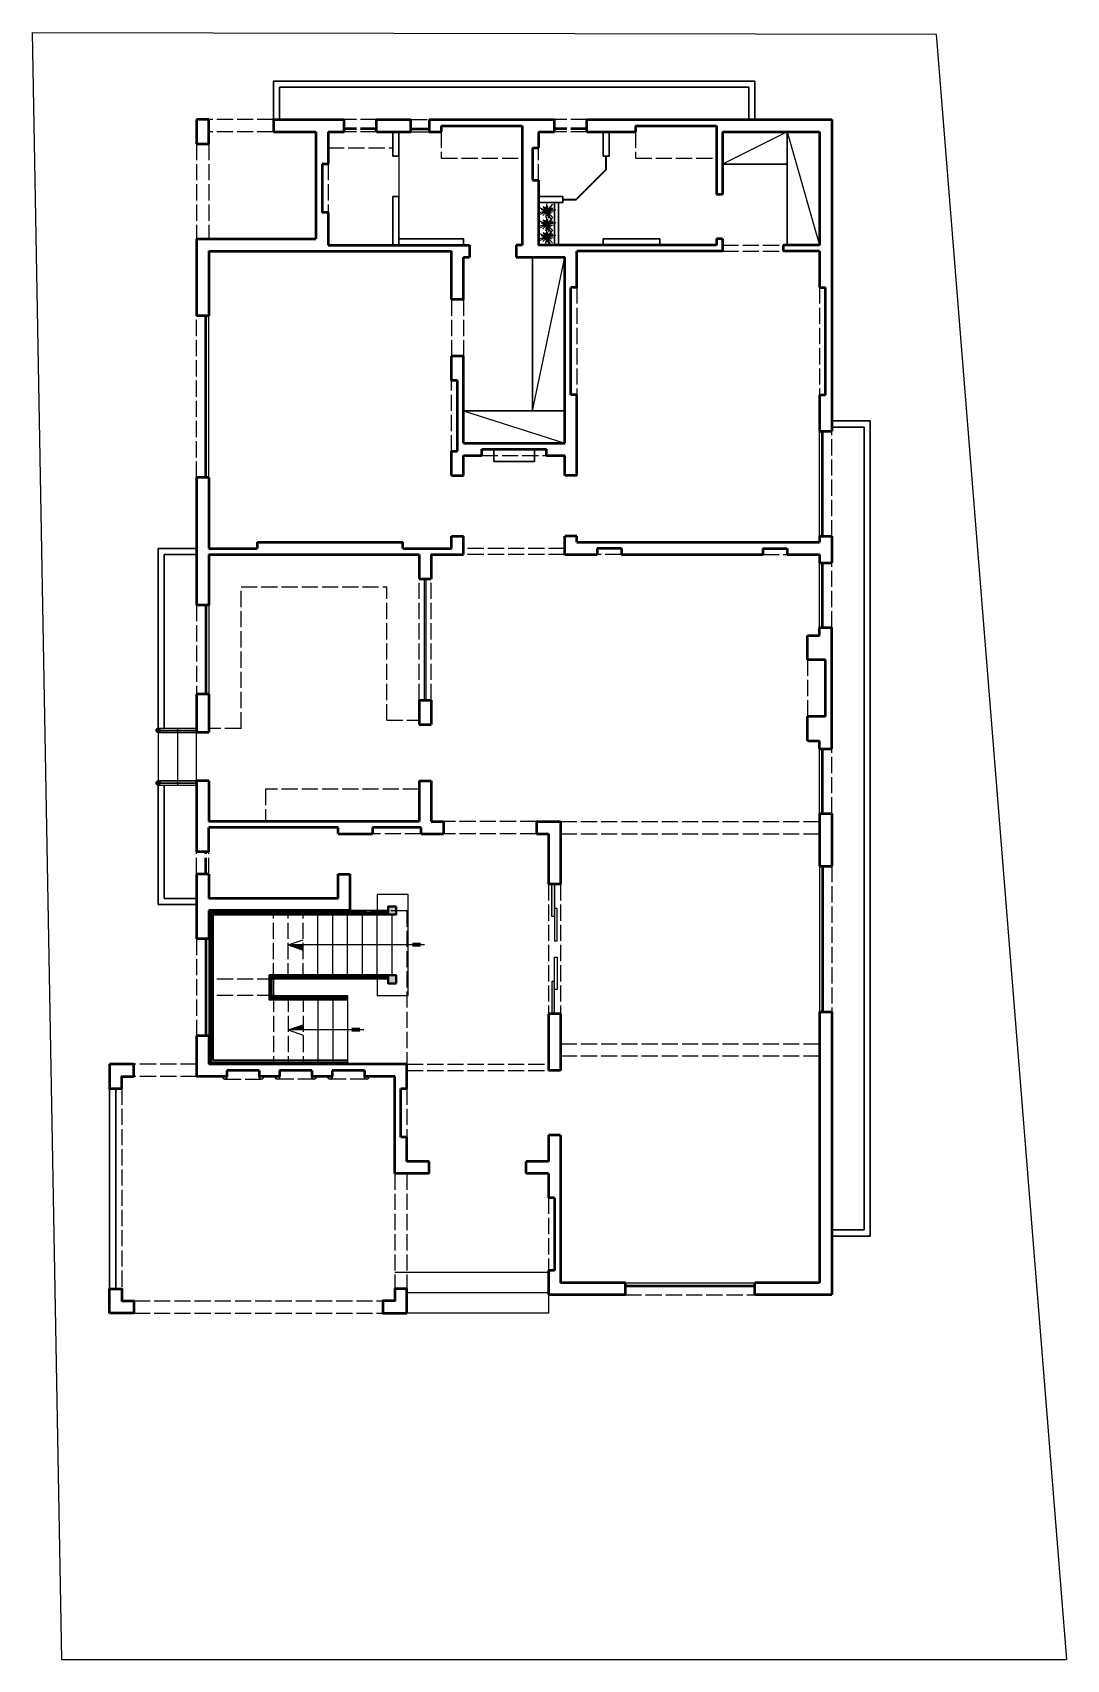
# Model space of a CAD drawing. Header units: millimetres. Extents: x -21 to 746, y 0 to 1206.
import ezdxf

# ---------------------------------------------------------------- set-up
doc = ezdxf.new("R2010")
doc.units = ezdxf.units.MM
doc.linetypes.add('ACAD_ISO02W100', pattern=[15, 12, -3])
for name, color, linetype in [('4--green', 3, 'Continuous'), ('Base', 4, 'Continuous'), ('FLOORING', 4, 'Continuous')]:
    doc.layers.add(name, color=color, linetype=linetype)

# ---------------------------------------------------------------- blocks, each defined once
blk = doc.blocks.new('BUSH')
at = {"layer": '4--green'}
for q in [(894, 732, -101), (938, 729, -101), (837, 704, -101), (840, 665, -101), (846, 653, -101), (853, 687, -101), (864, 646, -101), (865, 676, -101), (867, 712, -101), (872, 694, -101), (881, 710, -101), (884, 631, -101), (884, 657, -101), (901, 717, -101), (935, 706, -101), (907, 704, -101), (942, 698, -101), (960, 691, -101), (897, 641, -101), (936, 634, -101), (909, 626, -101), (923, 619, -101), (941, 672, -101), (926, 664, -101)]:
    blk.add_line((894, 677, -101), q, dxfattribs=at)

msp = doc.modelspace()

# ---------------------------------------------------------------- hatches: boundary and pattern name
h = msp.add_hatch(color=5)
h.dxf.hatch_style = 1
h.paths.add_polyline_path([(269.5, 711.4), (270.5, 711.4), (270.5, 801.4), (269.5, 801.4)])
at = {"lineweight": 30}
h = msp.add_hatch(color=6, dxfattribs=at)
h.dxf.hatch_style = 1
edge = h.paths.add_edge_path()
edge.add_arc((72, 688.9), 1.5, 180, 540, ccw=False)
h = msp.add_hatch(color=6, dxfattribs=at)
h.dxf.hatch_style = 1
edge = h.paths.add_edge_path()
edge.add_arc((72, 649.9), 1.5, 180, 540)
h = msp.add_hatch(color=6)
h.dxf.hatch_style = 1
h.paths.add_polyline_path([(366, 574.8), (366, 550.8), (364, 550.8), (364, 574.8)])
at = {"lineweight": 40}
h = msp.add_hatch(color=6, dxfattribs=at)
h.dxf.hatch_style = 1
h.paths.add_polyline_path([(248.5, 558.3), (242.5, 558.3), (242.5, 552.3), (248.5, 552.3)])
h.paths.add_polyline_path([(248.5, 501.3), (242.5, 501.3), (242.5, 507.3), (248.5, 507.3)])
h = msp.add_hatch(color=6)
h.dxf.hatch_style = 1
h.paths.add_polyline_path([(179.5, 525.9), (168.5, 529.8), (179.5, 529.8)])
h = msp.add_hatch(color=6)
h.dxf.hatch_style = 1
h.paths.add_polyline_path([(366, 478.8), (366, 502.8), (364, 502.8), (364, 478.8)])
h = msp.add_hatch(color=6)
h.dxf.hatch_style = 1
h.paths.add_polyline_path([(179.5, 470.6), (168.5, 466.8), (179.5, 466.8)])

# ---------------------------------------------------------------- linework, layer by layer
at = {"lineweight": 50}
for p, q in [((100.5, 1141.9), (100.5, 1123.9)), ((109.5, 1141.9), (100.5, 1141.9)), ((109.5, 1123.9), (109.5, 1141.9)), ((157.5, 1141.9), (210, 1141.9)), ((157.5, 1141.9), (157.5, 1132.9)), ((210, 1132.9), (210, 1141.9)), ((234, 1141.9), (259.5, 1141.9)), ((234, 1132.9), (234, 1141.9)), ((259.5, 1132.9), (259.5, 1141.9)), ((273, 1141.9), (366, 1141.9)), ((273, 1141.9), (273, 1132.9)), ((282, 1137.4), (282, 1132.9)), ((282, 1137.4), (342, 1137.4)), ((342, 1137.4), (342, 1048.9)), ((366, 1132.9), (366, 1141.9)), ((390, 1141.9), (571.5, 1141.9)), ((390, 1132.9), (390, 1141.9)), ((426, 1137.4), (426, 1132.9)), ((426, 1137.4), (486, 1137.4)), ((486, 1137.4), (486, 1086.4)), ((571.5, 1141.9), (571.5, 910.9)), ((100.5, 1123.9), (109.5, 1123.9)), ((157.5, 1132.9), (189, 1132.9)), ((189, 1132.9), (189, 1053.4)), ((198, 1132.9), (210, 1132.9)), ((198, 1132.9), (198, 1108.9)), ((234, 1132.9), (259.5, 1132.9)), ((273, 1132.9), (282, 1132.9)), ((354, 1132.9), (366, 1132.9)), ((354, 1132.9), (354, 1120.9)), ((390, 1132.9), (426, 1132.9)), ((490.5, 1132.9), (490.5, 1086.4)), ((490.5, 1132.9), (562.5, 1132.9)), ((562.5, 1132.9), (562.5, 1048.9)), ((349.5, 1120.9), (354, 1120.9)), ((349.5, 1120.9), (349.5, 1096.9)), ((193.5, 1108.9), (193.5, 1072.9)), ((198, 1108.9), (193.5, 1108.9)), ((349.5, 1096.9), (354, 1096.9)), ((354, 1096.9), (354, 1048.9)), ((490.5, 1086.4), (486, 1086.4)), ((198, 1072.9), (193.5, 1072.9)), ((198, 1072.9), (198, 1048.9)), ((100.5, 1053.4), (189, 1053.4)), ((100.5, 1053.4), (100.5, 996.4)), ((486, 1053.4), (486, 1048.9)), ((490.5, 1053.4), (486, 1053.4)), ((490.5, 1053.4), (490.5, 1044.4)), ((109.5, 1044.4), (289.5, 1044.4)), ((109.5, 1044.4), (109.5, 996.4)), ((198, 1048.9), (303, 1048.9)), ((289.5, 1008.4), (289.5, 1044.4)), ((298.5, 1008.4), (298.5, 1039.9)), ((298.5, 1039.9), (303, 1039.9)), ((303, 1048.9), (303, 1039.9)), ((342, 1048.9), (337.5, 1048.9)), ((337.5, 1048.9), (337.5, 1039.9)), ((337.5, 1039.9), (373.5, 1039.9)), ((486, 1048.9), (354, 1048.9)), ((373.5, 901.9), (373.5, 1039.9)), ((490.5, 1044.4), (382.5, 1044.4)), ((382.5, 1017.4), (382.5, 1044.4)), ((535.5, 1048.9), (535.5, 1044.4)), ((562.5, 1048.9), (535.5, 1048.9)), ((562.5, 1044.4), (535.5, 1044.4)), ((562.5, 1044.4), (562.5, 1017.4)), ((382.5, 1017.4), (378, 1017.4)), ((378, 937.9), (378, 1017.4)), ((562.5, 1017.4), (567, 1017.4)), ((567, 937.9), (567, 1017.4)), ((298.5, 1008.4), (289.5, 1008.4)), ((109.5, 996.4), (100.5, 996.4)), ((289.5, 948.4), (289.5, 966.4)), ((298.5, 966.4), (289.5, 966.4)), ((298.5, 901.9), (298.5, 966.4)), ((294, 948.4), (289.5, 948.4)), ((294, 895.9), (294, 948.4)), ((382.5, 937.9), (378, 937.9)), ((382.5, 877.9), (382.5, 937.9)), ((562.5, 937.9), (562.5, 910.9)), ((562.5, 937.9), (567, 937.9)), ((562.5, 910.9), (571.5, 910.9)), ((289.5, 877.9), (289.5, 895.9)), ((289.5, 895.9), (294, 895.9)), ((298.5, 901.9), (373.5, 901.9)), ((312, 897.4), (360, 897.4)), ((312, 892.9), (312, 897.4)), ((360, 892.9), (360, 897.4)), ((298.5, 892.9), (312, 892.9)), ((298.5, 877.9), (298.5, 892.9)), ((298.5, 877.9), (298.5, 892.9)), ((360, 892.9), (373.5, 892.9)), ((373.5, 877.9), (373.5, 892.9)), ((100.5, 876.4), (100.5, 781.9)), ((109.5, 876.4), (100.5, 876.4)), ((109.5, 876.4), (109.5, 823.9)), ((289.5, 877.9), (298.5, 877.9)), ((382.5, 877.9), (373.5, 877.9)), ((289.5, 823.9), (289.5, 832.9)), ((289.5, 832.9), (298.5, 832.9)), ((298.5, 819.3), (298.5, 832.9)), ((382.5, 832.9), (373.5, 832.9)), ((373.5, 819.3), (373.5, 832.9)), ((382.5, 828.4), (382.5, 832.9)), ((562.5, 832.9), (571.5, 832.9)), ((562.5, 832.9), (562.5, 828.4)), ((571.5, 832.9), (571.5, 813.3)), ((109.5, 823.9), (145.5, 823.9)), ((145.5, 828.4), (253.5, 828.4)), ((145.5, 828.4), (145.5, 823.9)), ((253.5, 823.9), (253.5, 828.4)), ((253.5, 823.9), (289.5, 823.9)), ((382.5, 828.4), (562.5, 828.4)), ((397.5, 823.8), (397.5, 819.3)), ((415.5, 823.8), (397.5, 823.8)), ((415.5, 823.8), (415.5, 819.3)), ((520.5, 823.8), (520.5, 819.3)), ((520.5, 823.8), (538.5, 823.8)), ((538.5, 823.8), (538.5, 819.3)), ((109.5, 819.4), (109.5, 781.9)), ((109.5, 819.4), (265.5, 819.4)), ((265.5, 819.4), (265.5, 801.4)), ((274.5, 819.4), (274.5, 801.4)), ((274.5, 819.4), (298.5, 819.4)), ((373.5, 819.3), (397.5, 819.3)), ((415.5, 819.3), (520.5, 819.3)), ((538.5, 819.3), (562.5, 819.3)), ((562.5, 819.3), (562.5, 813.3)), ((562.5, 813.3), (571.5, 813.3)), ((265.5, 801.4), (274.5, 801.4)), ((109.5, 781.9), (100.5, 781.9)), ((562.5, 765.3), (571.5, 765.3)), ((562.5, 759.3), (562.5, 765.3)), ((571.5, 675.3), (571.5, 765.3)), ((553.5, 741.3), (553.5, 759.3)), ((553.5, 759.3), (562.5, 759.3)), ((567, 699.3), (567, 741.3)), ((100.5, 715.9), (100.5, 687.4)), ((109.5, 715.9), (100.5, 715.9)), ((109.5, 715.9), (109.5, 687.4)), ((265.5, 711.4), (274.5, 711.4)), ((265.5, 711.4), (265.5, 693.4)), ((274.5, 711.4), (274.5, 693.4)), ((265.5, 693.4), (274.5, 693.4)), ((553.5, 681.3), (553.5, 699.3)), ((109.5, 687.4), (100.5, 687.4)), ((553.5, 681.3), (562.5, 681.3)), ((562.5, 675.3), (562.5, 681.3)), ((562.5, 675.3), (571.5, 675.3)), ((100.5, 651.4), (100.5, 598.9)), ((109.5, 651.4), (100.5, 651.4)), ((109.5, 651.4), (109.5, 621.4)), ((265.5, 651.4), (265.5, 621.4)), ((265.5, 651.4), (274.5, 651.4)), ((274.5, 651.4), (274.5, 621.4)), ((265.5, 621.4), (109.5, 621.4)), ((109.5, 598.9), (109.5, 616.9)), ((205.5, 616.9), (109.5, 616.9)), ((205.5, 612.3), (205.5, 616.9)), ((267, 616.8), (231, 616.8)), ((231, 616.8), (231, 612.3)), ((267, 612.3), (267, 616.8)), ((274.5, 621.4), (283.5, 621.4)), ((283.5, 621.4), (283.5, 612.3)), ((352.5, 621.4), (352.5, 612.3)), ((352.5, 621.4), (370.5, 621.4)), ((370.5, 621.4), (370.5, 574.8)), ((562.5, 627.3), (562.5, 588.3)), ((562.5, 627.3), (571.5, 627.3)), ((571.5, 627.3), (571.5, 588.3)), ((205.5, 612.3), (231, 612.3)), ((267, 612.3), (283.5, 612.3)), ((352.5, 612.3), (361.5, 612.3)), ((361.5, 612.3), (361.5, 574.8)), ((109.5, 598.9), (100.5, 598.9)), ((109.5, 582.3), (100.5, 582.3)), ((100.5, 582.3), (100.5, 534.3)), ((109.5, 582.3), (109.5, 564.3)), ((205.5, 582.3), (214.5, 582.3)), ((205.5, 564.3), (205.5, 582.3)), ((214.5, 555.3), (214.5, 582.3)), ((562.5, 588.3), (571.5, 588.3)), ((370.5, 574.8), (361.5, 574.8)), ((205.5, 564.3), (109.5, 564.3)), ((214.5, 555.3), (109.5, 555.3)), ((109.5, 555.3), (109.5, 534.3)), ((109.5, 534.3), (100.5, 534.3)), ((361.5, 478.8), (361.5, 436.8)), ((370.5, 478.8), (361.5, 478.8)), ((370.5, 478.8), (370.5, 436.8)), ((562.5, 480.3), (562.5, 447.3)), ((562.5, 480.3), (571.5, 480.3)), ((571.5, 480.3), (571.5, 270.3)), ((100.5, 462.3), (100.5, 432.3)), ((109.5, 462.3), (100.5, 462.3)), ((109.5, 462.3), (109.5, 441.3)), ((562.5, 447.3), (562.5, 279.3)), ((256.5, 441.3), (109.5, 441.3)), ((147, 436.8), (123, 436.8)), ((123, 436.8), (123, 432.3)), ((147, 436.8), (147, 432.3)), ((186, 436.8), (162, 436.8)), ((162, 436.8), (162, 432.3)), ((186, 436.8), (186, 432.3)), ((225, 436.8), (201, 436.8)), ((201, 436.8), (201, 432.3)), ((225, 436.8), (225, 432.3)), ((256.5, 423.3), (256.5, 441.3)), ((370.5, 436.8), (361.5, 436.8)), ((123, 432.3), (100.5, 432.3)), ((162, 432.3), (147, 432.3)), ((201, 432.3), (186, 432.3)), ((247.5, 432.3), (225, 432.3)), ((247.5, 360.3), (247.5, 432.3)), ((252, 387.3), (252, 423.3)), ((252, 423.3), (256.5, 423.3)), ((256.5, 387.3), (252, 387.3)), ((256.5, 369.3), (256.5, 387.3)), ((361.5, 388.8), (361.5, 369.3)), ((370.5, 388.8), (361.5, 388.8)), ((370.5, 388.8), (370.5, 279.3)), ((273, 369.3), (256.5, 369.3)), ((273, 360.3), (273, 369.3)), ((361.5, 369.3), (345, 369.3)), ((345, 360.3), (345, 369.3)), ((273, 360.3), (247.5, 360.3)), ((361.5, 360.3), (345, 360.3)), ((361.5, 360.3), (361.5, 342.3)), ((366, 342.3), (361.5, 342.3)), ((366, 342.3), (366, 288.3)), ((361.5, 288.3), (361.5, 270.3)), ((366, 288.3), (361.5, 288.3)), ((418.5, 279.3), (370.5, 279.3)), ((418.5, 270.3), (418.5, 279.3)), ((562.5, 279.3), (514.5, 279.3)), ((514.5, 270.3), (514.5, 279.3)), ((418.5, 270.3), (361.5, 270.3)), ((571.5, 270.3), (514.5, 270.3))]:
    msp.add_line(p, q, dxfattribs=at)
at = {"color": 3, "linetype": 'ACAD_ISO02W100'}
for p, q in [((234, 1141.9), (210, 1141.9)), ((259.5, 1141.9), (273, 1141.9)), ((390, 1141.9), (366, 1141.9)), ((282, 1132.9), (282, 1113.4)), ((426, 1132.9), (426, 1113.4)), ((198, 1120.9), (246, 1120.9)), ((282, 1113.4), (342, 1113.4)), ((354, 1096.9), (354, 1120.9)), ((426, 1113.4), (486, 1113.4)), ((198, 1108.9), (198, 1072.9)), ((490.5, 1048.9), (535.5, 1048.9)), ((490.5, 1044.4), (535.5, 1044.4)), ((382.5, 1017.4), (382.5, 937.9)), ((562.5, 1017.4), (562.5, 937.9)), ((289.5, 1008.4), (289.5, 966.4)), ((298.5, 1008.4), (298.5, 966.4)), ((100.5, 876.4), (100.5, 996.4)), ((289.5, 895.9), (289.5, 948.4)), ((571.5, 832.9), (571.5, 910.9)), ((312, 892.9), (360, 892.9)), ((373.5, 823.8), (298.5, 823.8)), ((373.5, 819.3), (298.5, 819.3)), ((415.5, 819.3), (397.5, 819.3)), ((520.5, 819.3), (538.5, 819.3)), ((571.5, 765.3), (571.5, 813.3)), ((265.5, 711.4), (265.5, 801.4)), ((274.5, 711.4), (274.5, 801.4)), ((100.5, 781.9), (100.5, 715.9)), ((553.5, 741.3), (553.5, 699.3)), ((571.5, 627.3), (571.5, 675.3)), ((352.5, 621.4), (283.5, 621.4)), ((370.5, 621.4), (562.5, 621.4)), ((267, 612.3), (231, 612.3)), ((352.5, 612.3), (283.5, 612.3)), ((370.5, 612.3), (562.5, 612.3)), ((100.5, 582.3), (100.5, 598.9)), ((571.5, 588.3), (571.5, 480.3)), ((361.5, 574.8), (361.5, 478.8)), ((370.5, 574.8), (370.5, 478.8)), ((100.5, 534.3), (100.5, 462.3)), ((562.5, 456.3), (370.5, 456.3)), ((562.5, 447.3), (370.5, 447.3)), ((100.5, 441.3), (54, 441.3)), ((256.5, 441.3), (361.5, 441.3)), ((256.5, 436.8), (361.5, 436.8)), ((45, 423.3), (45, 274.8)), ((100.5, 432.3), (54, 432.3)), ((121.5, 430.3), (148.5, 430.3)), ((187.5, 430.3), (160.5, 430.3)), ((226.5, 430.3), (199.5, 430.3)), ((256.5, 423.3), (256.5, 387.3)), ((247.5, 360.3), (247.5, 274.8)), ((256.5, 360.3), (256.5, 274.8)), ((361.5, 342.3), (361.5, 288.3)), ((54, 265.8), (238.5, 265.8)), ((418.5, 270.3), (514.5, 270.3)), ((54, 256.8), (238.5, 256.8))]:
    msp.add_line(p, q, dxfattribs=at)
at = {"color": 5, "linetype": 'ACAD_ISO02W100'}
for p, q in [((234, 1135.6), (210, 1135.6)), ((234, 1134.6), (210, 1134.6)), ((390, 1135.6), (366, 1135.6)), ((390, 1134.6), (366, 1134.6)), ((234, 1132.9), (210, 1132.9)), ((390, 1132.9), (366, 1132.9)), ((106.8, 582.3), (106.8, 598.9)), ((107.8, 582.3), (107.8, 598.9)), ((109.5, 582.3), (109.5, 598.9))]:
    msp.add_line(p, q, dxfattribs=at)
at = {"color": 5}
for p, q in [((259.5, 1135.6), (273, 1135.6)), ((259.5, 1134.6), (273, 1134.6)), ((259.5, 1132.9), (273, 1132.9)), ((106.8, 876.4), (106.8, 996.4)), ((107.8, 876.4), (107.8, 996.4)), ((109.5, 876.4), (109.5, 996.4)), ((562.5, 832.9), (562.5, 910.9)), ((564.3, 832.9), (564.3, 910.9)), ((565.3, 832.9), (565.3, 910.9)), ((562.5, 765.3), (562.5, 813.3)), ((564.3, 765.3), (564.3, 813.3)), ((565.3, 765.3), (565.3, 813.3)), ((106.8, 781.9), (106.8, 715.9)), ((107.8, 781.9), (107.8, 715.9)), ((109.5, 781.9), (109.5, 715.9)), ((562.5, 627.3), (562.5, 675.3)), ((564.3, 627.3), (564.3, 675.3)), ((565.3, 627.3), (565.3, 675.3)), ((562.5, 588.3), (562.5, 480.3)), ((564.3, 588.3), (564.3, 480.3)), ((565.3, 588.3), (565.3, 480.3)), ((106.8, 534.3), (106.8, 462.3)), ((107.8, 534.3), (107.8, 462.3)), ((109.5, 534.3), (109.5, 462.3)), ((418.5, 279.3), (514.5, 279.3)), ((418.5, 277.5), (514.5, 277.5)), ((418.5, 276.5), (514.5, 276.5))]:
    msp.add_line(p, q, dxfattribs=at)
at = {"color": 6, "lineweight": 30}
for p, q in [((246, 1114.9), (246, 1132.9)), ((250.5, 1114.9), (250.5, 1132.9)), ((538.5, 1132.9), (538.5, 1048.9)), ((246, 1114.9), (250.5, 1114.9)), ((490.5, 1108.9), (538.5, 1108.9)), ((246, 1084.9), (250.5, 1084.9)), ((246, 1048.9), (246, 1084.9)), ((250.5, 1048.9), (250.5, 1084.9)), ((366, 1080.4), (366, 1048.9)), ((369, 1080.4), (369, 1048.9)), ((349.5, 925.9), (349.5, 1039.9)), ((298.5, 925.9), (373.5, 925.9)), ((571.5, 918.4), (600, 918.4)), ((600, 918.4), (600, 313.9)), ((571.5, 913.9), (595.5, 913.9)), ((595.5, 913.9), (595.5, 318.4)), ((72, 690.4), (72, 823.8)), ((100.5, 823.8), (72, 823.8)), ((76.5, 690.4), (76.5, 819.3)), ((100.5, 819.3), (76.5, 819.3)), ((100.5, 688.9), (72, 688.9)), ((100.5, 687.4), (72, 687.4)), ((100.5, 651.4), (72, 651.4)), ((100.5, 649.9), (72, 649.9)), ((72, 559.8), (72, 648.4)), ((76.5, 564.3), (76.5, 648.4)), ((100.5, 559.8), (72, 559.8)), ((100.5, 564.3), (76.5, 564.3)), ((212.5, 442.8), (111, 442.8)), ((212.5, 444.3), (112.5, 444.3)), ((36, 423.3), (36, 274.8)), ((40.5, 423.3), (40.5, 274.8)), ((571.5, 318.4), (595.5, 318.4)), ((571.5, 313.9), (600, 313.9))]:
    msp.add_line(p, q, dxfattribs=at)
at = {"color": 6}
for p, q in [((538.5, 1132.9), (490.5, 1108.9)), ((538.5, 1132.9), (562.5, 1048.9)), ((250.5, 1114.9), (250.5, 1084.9)), ((349.5, 925.9), (373.5, 1039.9)), ((298.5, 925.9), (373.5, 901.9)), ((100.5, 690.4), (72, 690.4)), ((72, 690.4), (72, 648.4)), ((86.3, 690.4), (86.3, 648.4)), ((100.5, 651.4), (100.5, 687.4)), ((72, 648.4), (100.5, 648.4)), ((190.5, 504.3), (190.5, 555.3)), ((201.5, 504.3), (201.5, 555.3)), ((212.5, 504.3), (212.5, 555.3)), ((242.5, 555.3), (214.5, 555.3)), ((223.5, 504.3), (223.5, 555.3)), ((234.5, 504.3), (234.5, 555.3)), ((245.5, 507.3), (245.5, 552.3)), ((168.5, 529.8), (179.5, 533.6)), ((269.5, 529.8), (168.5, 529.8)), ((168.5, 529.8), (179.5, 525.9)), ((266.5, 530.8), (260.5, 530.8)), ((266.5, 528.8), (260.5, 528.8)), ((190.5, 492.3), (190.5, 441.3)), ((201.5, 492.3), (201.5, 441.3)), ((212.5, 492.3), (212.5, 441.3)), ((168.5, 466.8), (179.5, 470.6)), ((224.5, 466.8), (168.5, 466.8)), ((168.5, 466.8), (179.5, 462.9)), ((221.5, 467.8), (215.5, 467.8)), ((221.5, 465.8), (215.5, 465.8)), ((361.5, 286.8), (247.5, 286.8)), ((361.5, 271.8), (256.5, 271.8)), ((361.5, 270.3), (361.5, 256.8)), ((361.5, 256.8), (256.5, 256.8))]:
    msp.add_line(p, q, dxfattribs=at)
at = {"color": 1, "linetype": 'ACAD_ISO02W100'}
for p, q in [((133.5, 690.4), (133.5, 795.4)), ((133.5, 795.4), (241.5, 795.4)), ((241.5, 696.4), (241.5, 795.4)), ((133.5, 690.4), (109.5, 690.4)), ((241.5, 696.4), (265.5, 696.4)), ((151.5, 645.4), (151.5, 621.4)), ((265.5, 645.4), (151.5, 645.4))]:
    msp.add_line(p, q, dxfattribs=at)
at = {"color": 6, "linetype": 'ACAD_ISO02W100'}
for p, q in [((157.5, 504.3), (157.5, 555.3)), ((168.5, 504.3), (168.5, 555.3)), ((179.5, 504.3), (179.5, 555.3)), ((157.5, 504.3), (109.5, 504.3)), ((157.5, 492.3), (109.5, 492.3)), ((157.5, 492.3), (157.5, 441.3)), ((168.5, 492.3), (168.5, 441.3)), ((179.5, 492.3), (179.5, 441.3))]:
    msp.add_line(p, q, dxfattribs=at)
at = {"color": 6, "lineweight": 40}
for p, q in [((242.5, 553.8), (111, 553.8)), ((111, 553.8), (111, 442.8)), ((242.5, 552.3), (112.5, 552.3)), ((112.5, 552.3), (112.5, 444.3))]:
    msp.add_line(p, q, dxfattribs=at)
at = {"color": 6, "lineweight": 30}
for points in [[(514.5, 1141.9), (514.5, 1170.4), (157.5, 1170.4), (157.5, 1141.9)], [(510, 1141.9), (510, 1165.9), (162, 1165.9), (162, 1141.9)], [(402, 1132.9), (402, 1114.9), (406.5, 1114.9), (406.5, 1132.9)], [(354, 1080.4), (372, 1080.4), (372, 1084.9), (354, 1084.9)], [(298.5, 1048.9), (298.5, 1053.4), (250.5, 1053.4)], [(444, 1048.9), (444, 1053.4), (402, 1053.4), (402, 1048.9)], [(351, 897.4), (351, 888.4), (321, 888.4), (321, 897.4)]]:
    msp.add_lwpolyline(points, dxfattribs=at)
at = {"color": 3, "linetype": 'ACAD_ISO02W100'}
for points in [[(157.5, 1141.9), (109.5, 1141.9)], [(100.5, 1123.9), (100.5, 1053.4)], [(157.5, 1132.9), (109.5, 1132.9)], [(109.5, 1123.9), (109.5, 1053.4)], [(214.5, 555.3), (256.5, 555.3), (256.5, 441.3)]]:
    msp.add_lwpolyline(points, dxfattribs=at)
at = {"color": 5}
for points in [[(372, 1082.4), (382.1, 1082.4), (404.5, 1104.8), (404.5, 1114.9)], [(372, 1082.9), (381.9, 1082.9), (404, 1105), (404, 1114.9)], [(269.5, 711.4), (269.5, 801.4), (270.5, 801.4), (270.5, 711.4)]]:
    msp.add_lwpolyline(points, dxfattribs=at)
at = {"lineweight": 50}
for points in [[(567, 741.3), (553.5, 741.3)], [(567, 699.3), (553.5, 699.3)]]:
    msp.add_lwpolyline(points, dxfattribs=at)
at = {"color": 6}
for points in [[(234.5, 504.3), (234.5, 492.3), (257.5, 492.3), (257.5, 567.3), (234.5, 567.3), (234.5, 555.3)], [(242.5, 504.3), (157.5, 504.3), (157.5, 492.3), (212.5, 492.3)]]:
    msp.add_lwpolyline(points, dxfattribs=at)
for points in [[(366, 574.8), (366, 550.8), (364, 550.8), (364, 574.8)], [(368, 532.8), (368, 556.8), (366, 556.8), (366, 532.8)], [(368, 520.8), (368, 496.8), (366, 496.8), (366, 520.8)], [(366, 478.8), (366, 502.8), (364, 502.8), (364, 478.8)]]:
    msp.add_lwpolyline(points, close=True, dxfattribs=at)
at = {"color": 6, "lineweight": 40}
for points in [[(248.5, 558.3), (242.5, 558.3), (242.5, 552.3), (248.5, 552.3)], [(248.5, 501.3), (242.5, 501.3), (242.5, 507.3), (248.5, 507.3)]]:
    msp.add_lwpolyline(points, close=True, dxfattribs=at)
for points in [[(242.5, 507.3), (154.5, 507.3), (154.5, 489.3), (212.5, 489.3)], [(242.5, 505.8), (156, 505.8), (156, 490.8), (212.5, 490.8)]]:
    msp.add_lwpolyline(points, dxfattribs=at)
at = {"lineweight": 50}
for points in [[(36, 441.3), (36, 423.3), (45, 423.3), (45, 432.3), (54, 432.3), (54, 441.3)], [(36, 256.8), (36, 274.8), (45, 274.8), (45, 265.8), (54, 265.8), (54, 256.8)], [(256.5, 256.8), (256.5, 274.8), (247.5, 274.8), (247.5, 265.8), (238.5, 265.8), (238.5, 256.8)]]:
    msp.add_lwpolyline(points, close=True, dxfattribs=at)
at = {"color": 6, "lineweight": 30}
for points in [[(120, 432.3), (120, 431.3, 0.666667), (123, 431.3), (123, 432.3)], [(150, 432.3), (150, 431.3, -0.666667), (147, 431.3), (147, 432.3)], [(159, 432.3), (159, 431.3, 0.666667), (162, 431.3), (162, 432.3)], [(189, 432.3), (189, 431.3, -0.666667), (186, 431.3), (186, 432.3)], [(198, 432.3), (198, 431.3, 0.666667), (201, 431.3), (201, 432.3)], [(228, 432.3), (228, 431.3, -0.666667), (225, 431.3), (225, 432.3)]]:
    msp.add_lwpolyline(points, format="xyb", dxfattribs=at)
for centre in [(72, 688.9), (72, 649.9)]:
    msp.add_circle(centre, 1.5, dxfattribs=at)
at = {"layer": 'Base'}
for p, q in [((0.5, -0.1), (-21.2, 1206.5)), ((-21.2, 1206.5), (648.9, 1205.2)), ((648.9, 1205.2), (745.6, -0.1)), ((0.5, -0.1), (745.6, -0.1))]:
    msp.add_line(p, q, dxfattribs=at)

# ---------------------------------------------------------------- block references
at = {"layer": 'FLOORING', "xscale": 0.1, "yscale": 0.1, "zscale": 0.1}
for p in [(270.8, 1006.2, 10.1), (270.8, 996.4, 10.1), (270.8, 987, 10.1)]:
    msp.add_blockref('BUSH', p, dxfattribs=at)

doc.saveas('drawing.dxf')
